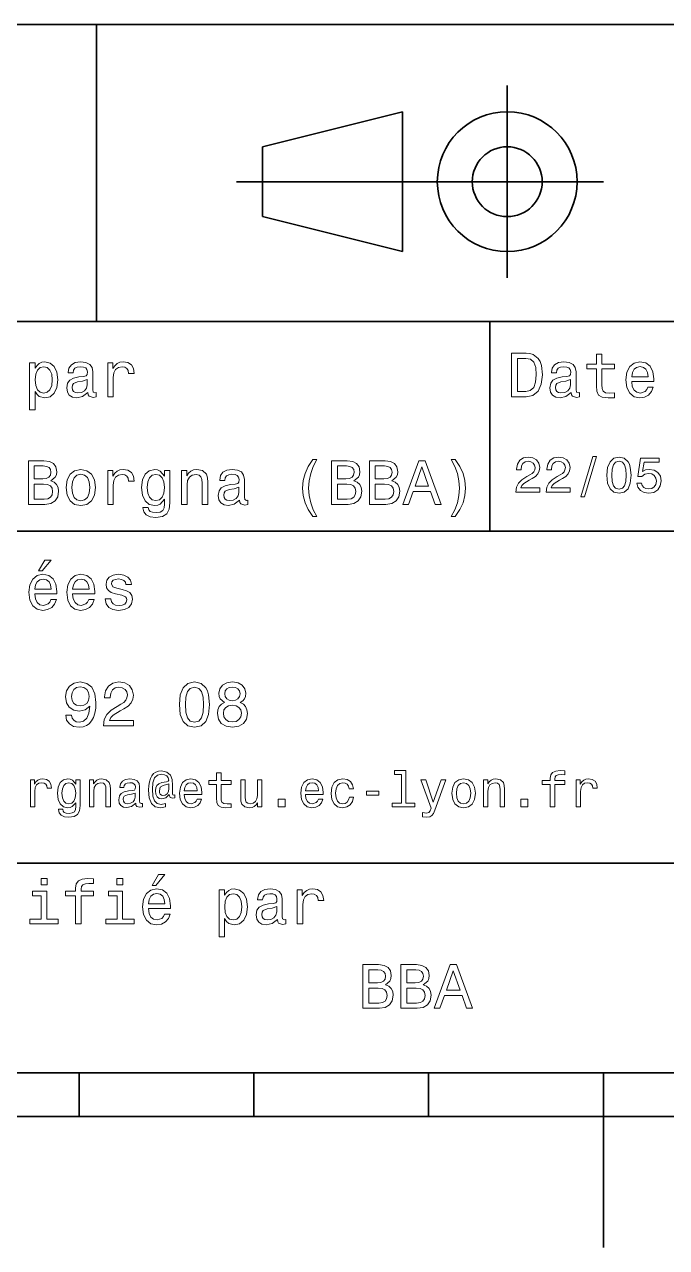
# Model space of a CAD drawing. Extents: x 0 to 297, y 0 to 210.
# Drawn here: x 115.4 to 152.1, y 0 to 70 of the extents above; entities that cross this region are included whole.
import ezdxf

# ---------------------------------------------------------------- set-up
doc = ezdxf.new("R2010")
doc.units = 0

msp = doc.modelspace()

# ---------------------------------------------------------------- linework, layer by layer
at = {"color": 7, "lineweight": 35}
for p, q in [((97, 70), (287, 70)), ((127.5, 61), (148.5, 61)), ((97, 53), (162, 53)), ((97, 41), (162, 41)), ((97, 22), (162, 22)), ((10, 10), (287, 10)), ((97, 10), (287, 10)), ((98.5, 7.5), (198.5, 7.5))]:
    msp.add_line(p, q, dxfattribs=at)
at = {"color": 7, "lineweight": 35, "ltscale": 0.425}
msp.add_line((119.5, 53), (119.5, 70), dxfattribs=at)
at = {"color": 7, "lineweight": 35, "ltscale": 0.275}
msp.add_line((143, 55.5), (143, 66.5), dxfattribs=at)
at = {"color": 7, "lineweight": 35, "ltscale": 0.206155}
for p, q in [((129, 63), (137, 65)), ((137, 57), (129, 59))]:
    msp.add_line(p, q, dxfattribs=at)
at = {"color": 7, "lineweight": 35, "ltscale": 0.2}
msp.add_line((137, 65), (137, 57), dxfattribs=at)
at = {"color": 7, "lineweight": 35, "ltscale": 0.1}
msp.add_line((129, 59), (129, 63), dxfattribs=at)
at = {"color": 7, "lineweight": 35, "ltscale": 0.3}
msp.add_line((142, 41), (142, 53), dxfattribs=at)
at = {"color": 7, "lineweight": 35, "ltscale": 0.0625}
for p, q in [((118.5, 10), (118.5, 7.5)), ((128.5, 10), (128.5, 7.5)), ((138.5, 10), (138.5, 7.5))]:
    msp.add_line(p, q, dxfattribs=at)
at = {"color": 7, "lineweight": 35, "ltscale": 0.25}
msp.add_line((148.5, 10), (148.5, 0), dxfattribs=at)
at = {"color": 7, "lineweight": 13}
for points in [[(144.080688, 51.190563), (143.248566, 51.190563), (143.248566, 48.690563), (144.080688, 48.690563), (144.473343, 48.769814), (144.765137, 49.011169), (144.945251, 49.40382), (145.010086, 49.940563), (144.952454, 50.488113), (144.880402, 50.70425), (144.779541, 50.877163), (144.487747, 51.111313), (144.296829, 51.168949)], [(148.100861, 50.289986), (148.100861, 49.320965), (148.122482, 49.007565), (148.223343, 48.791428), (148.425079, 48.665348), (148.767288, 48.62212), (149.141937, 48.640129), (149.141937, 48.913906), (148.868149, 48.892292), (148.619598, 48.921112), (148.486313, 49.011169), (148.42868, 49.162464), (148.417862, 49.375), (148.417862, 50.289986), (149.141937, 50.289986), (149.141937, 50.560158), (148.417862, 50.560158), (148.417862, 51.125721), (148.100861, 51.125721), (148.100861, 50.560158), (147.553314, 50.560158), (147.553314, 50.289986)], [(115.986313, 50.326012), (115.986313, 50.625), (115.669312, 50.625), (115.669312, 47.941284), (115.986313, 47.941284), (115.986313, 48.98595), (116.097984, 48.816643), (116.22406, 48.704971), (116.541069, 48.62212), (116.843658, 48.690563), (117.081413, 48.895893), (117.236313, 49.2201), (117.293945, 49.659584), (117.236313, 50.095463), (117.081413, 50.41967), (116.843658, 50.621399), (116.541069, 50.693443), (116.368156, 50.671829), (116.220459, 50.603386), (116.094383, 50.488113)], [(116.48703, 48.9067), (116.274498, 48.953533), (116.119598, 49.097622), (116.022339, 49.331772), (115.989914, 49.659584), (116.022339, 49.983791), (116.119598, 50.217941), (116.274498, 50.358429), (116.48703, 50.408863), (116.681557, 50.358429), (116.836456, 50.21434), (116.933716, 49.98019), (116.969742, 49.659584), (116.933716, 49.335377), (116.836456, 49.097622), (116.681557, 48.953533)], [(119.005043, 48.942726), (119.005043, 48.931919), (119.023056, 48.809441), (119.077087, 48.722984), (119.304031, 48.654541), (119.480545, 48.683357), (119.480545, 48.928314), (119.4049, 48.917507), (119.304031, 48.96434), (119.286026, 49.108429), (119.286026, 50.109871), (119.242798, 50.365635), (119.116714, 50.54575), (118.896973, 50.65382), (118.587173, 50.693443), (118.284584, 50.650219), (118.061241, 50.52774), (117.920746, 50.336815), (117.873917, 50.084656), (117.873917, 50.063042), (118.158501, 50.063042), (118.183716, 50.21434), (118.26297, 50.322407), (118.392654, 50.387249), (118.57637, 50.412464), (118.752884, 50.394455), (118.878967, 50.34042), (118.954613, 50.246758), (118.979828, 50.117077), (118.965416, 49.965778), (118.907784, 49.890129), (118.763687, 49.854107), (118.493515, 49.825291), (118.183716, 49.760448), (117.963974, 49.645176), (117.834297, 49.465057), (117.79467, 49.19849), (117.830688, 48.960735), (117.942368, 48.784222), (118.122482, 48.67255), (118.37104, 48.632927), (118.706055, 48.708576)], [(120.143372, 48.690563), (120.460373, 48.690563), (120.460373, 49.796471), (120.492798, 50.063042), (120.590057, 50.253963), (120.748558, 50.369236), (120.961098, 50.408863), (121.119598, 50.383648), (121.238472, 50.3116), (121.310516, 50.189121), (121.335739, 50.023415), (121.656342, 50.023415), (121.613113, 50.315205), (121.49424, 50.524136), (121.296112, 50.650219), (121.02594, 50.693443), (120.842224, 50.664627), (120.683716, 50.592579), (120.543228, 50.4701), (120.431557, 50.304398), (120.431557, 50.625), (120.143372, 50.625)], [(144.055481, 50.891571), (144.329254, 50.837536), (144.516571, 50.671829), (144.628235, 50.376442), (144.664261, 49.940563), (144.624634, 49.519093), (144.51297, 49.223705), (144.322052, 49.047192), (144.055481, 48.989555), (143.583572, 48.989555), (143.583572, 50.891571)], [(146.656342, 48.942726), (146.656342, 48.931919), (146.674347, 48.809441), (146.728394, 48.722984), (146.955338, 48.654541), (147.131851, 48.683357), (147.131851, 48.928314), (147.056198, 48.917507), (146.955338, 48.96434), (146.937317, 49.108429), (146.937317, 50.109871), (146.894089, 50.365635), (146.768005, 50.54575), (146.548264, 50.65382), (146.23848, 50.693443), (145.935883, 50.650219), (145.71254, 50.52774), (145.572052, 50.336815), (145.525223, 50.084656), (145.525223, 50.063042), (145.809799, 50.063042), (145.835022, 50.21434), (145.914261, 50.322407), (146.043945, 50.387249), (146.227661, 50.412464), (146.404175, 50.394455), (146.530258, 50.34042), (146.605911, 50.246758), (146.631119, 50.117077), (146.616714, 49.965778), (146.559082, 49.890129), (146.414978, 49.854107), (146.144806, 49.825291), (145.835022, 49.760448), (145.61528, 49.645176), (145.485596, 49.465057), (145.445969, 49.19849), (145.481995, 48.960735), (145.593658, 48.784222), (145.773773, 48.67255), (146.022339, 48.632927), (146.357346, 48.708576)], [(150.121765, 49.565922), (151.389771, 49.565922), (151.393372, 49.713619), (151.335739, 50.127884), (151.177231, 50.437683), (150.925079, 50.625), (150.590057, 50.693443), (150.262253, 50.621399), (150.010086, 50.41967), (149.847977, 50.091862), (149.790344, 49.659584), (149.844376, 49.216499), (150.006485, 48.892292), (150.255051, 48.690563), (150.579254, 48.62212), (150.860229, 48.668949), (151.090775, 48.791428), (151.260086, 48.98595), (151.357346, 49.245319), (151.043945, 49.245319), (150.979111, 49.101227), (150.885452, 48.993156), (150.618881, 48.9067), (150.413544, 48.946327), (150.258652, 49.072407), (150.157776, 49.27774), (150.121765, 49.555115)], [(150.121765, 49.832493), (150.161377, 50.081055), (150.258652, 50.264771), (150.406342, 50.376442), (150.600861, 50.416069), (150.791794, 50.376442), (150.939484, 50.264771), (151.029541, 50.081055), (151.061966, 49.832493)], [(118.969025, 49.367798), (118.925797, 49.180477), (118.810516, 49.036385), (118.637611, 48.942726), (118.425072, 48.910305), (118.288185, 48.928314), (118.190926, 48.98595), (118.129684, 49.086815), (118.111671, 49.227306), (118.126083, 49.353386), (118.183716, 49.443443), (118.414268, 49.544312), (118.706055, 49.587536), (118.969025, 49.673992)], [(146.620316, 49.367798), (146.577087, 49.180477), (146.461823, 49.036385), (146.28891, 48.942726), (146.07637, 48.910305), (145.939484, 48.928314), (145.842224, 48.98595), (145.780975, 49.086815), (145.76297, 49.227306), (145.777374, 49.353386), (145.835022, 49.443443), (146.065567, 49.544312), (146.357346, 49.587536), (146.620316, 49.673992)], [(116.883286, 43.881844), (117.135445, 44.090778), (117.200287, 44.231266), (117.221901, 44.404179), (117.175072, 44.674351), (117.034584, 44.868874), (116.807632, 44.987751), (116.490631, 45.030979), (115.600861, 45.030979), (115.600861, 42.530979), (116.541069, 42.530979), (116.876083, 42.581413), (117.124641, 42.729107), (117.279541, 42.963257), (117.333572, 43.280258), (117.301155, 43.492794), (117.214699, 43.669308), (117.074203, 43.798992)], [(131.876083, 41.835735), (132.103027, 41.835735), (131.897705, 42.217579), (131.753601, 42.617435), (131.663544, 43.038906), (131.634735, 43.463978), (131.663544, 43.88905), (131.753601, 44.306915), (131.897705, 44.710373), (132.103027, 45.092216), (131.876083, 45.092216), (131.613113, 44.695965), (131.429398, 44.303314), (131.321335, 43.892651), (131.28891, 43.463978), (131.321335, 43.0317), (131.429398, 42.624638), (131.613113, 42.231987)], [(134.231995, 43.881844), (134.484161, 44.090778), (134.548996, 44.231266), (134.570618, 44.404179), (134.523773, 44.674351), (134.383286, 44.868874), (134.156342, 44.987751), (133.83934, 45.030979), (132.94957, 45.030979), (132.94957, 42.530979), (133.889771, 42.530979), (134.224792, 42.581413), (134.473343, 42.729107), (134.62825, 42.963257), (134.682281, 43.280258), (134.649857, 43.492794), (134.5634, 43.669308), (134.422913, 43.798992)], [(136.400574, 43.881844), (136.65274, 44.090778), (136.71759, 44.231266), (136.739197, 44.404179), (136.692368, 44.674351), (136.55188, 44.868874), (136.324936, 44.987751), (136.007935, 45.030979), (135.118164, 45.030979), (135.118164, 42.530979), (136.058365, 42.530979), (136.393372, 42.581413), (136.641937, 42.729107), (136.796829, 42.963257), (136.850861, 43.280258), (136.818451, 43.492794), (136.731995, 43.669308), (136.591507, 43.798992)], [(137.023773, 42.530979), (137.355194, 42.530979), (137.618164, 43.26585), (138.615997, 43.26585), (138.878967, 42.530979), (139.21759, 42.530979), (138.302597, 45.03458), (137.935165, 45.03458)], [(140.028107, 41.835735), (140.28746, 42.231987), (140.471191, 42.624638), (140.579254, 43.0317), (140.61528, 43.463978), (140.579254, 43.892651), (140.471191, 44.303314), (140.28746, 44.695965), (140.028107, 45.092216), (139.801147, 45.092216), (140.002884, 44.710373), (140.146973, 44.306915), (140.233429, 43.88905), (140.265854, 43.463978), (140.233429, 43.038906), (140.146973, 42.617435), (139.999283, 42.217579), (139.801147, 41.835735)], [(143.489914, 43.224785), (144.864563, 43.224785), (144.864563, 43.472622), (143.778107, 43.472622), (143.838623, 43.60807), (143.942368, 43.720463), (144.262253, 43.925072), (144.432281, 44.011528), (144.622482, 44.135448), (144.757935, 44.279541), (144.835739, 44.44957), (144.864563, 44.642651), (144.815567, 44.884727), (144.680115, 45.074928), (144.472626, 45.195965), (144.20462, 45.239193), (143.927963, 45.190201), (143.71759, 45.054756), (143.582138, 44.838619), (143.536026, 44.553314), (143.536026, 44.51297), (143.798279, 44.51297), (143.798279, 44.536022), (143.824219, 44.731991), (143.902023, 44.876083), (144.02594, 44.9683), (144.190201, 45), (144.357361, 44.971184), (144.481277, 44.899136), (144.561966, 44.786743), (144.59079, 44.645535), (144.570602, 44.51297), (144.515854, 44.400578), (144.42363, 44.302593), (144.296829, 44.216141), (144.126801, 44.12392), (143.844391, 43.945248), (143.645538, 43.755043), (143.52739, 43.524498), (143.489914, 43.233429)], [(145.224792, 43.224785), (146.599426, 43.224785), (146.599426, 43.472622), (145.51297, 43.472622), (145.573486, 43.60807), (145.677231, 43.720463), (145.997116, 43.925072), (146.167145, 44.011528), (146.357361, 44.135448), (146.492798, 44.279541), (146.570602, 44.44957), (146.599426, 44.642651), (146.55043, 44.884727), (146.414993, 45.074928), (146.207504, 45.195965), (145.939484, 45.239193), (145.662827, 45.190201), (145.452454, 45.054756), (145.317001, 44.838619), (145.270905, 44.553314), (145.270905, 44.51297), (145.533142, 44.51297), (145.533142, 44.536022), (145.559082, 44.731991), (145.636887, 44.876083), (145.760818, 44.9683), (145.925079, 45), (146.092224, 44.971184), (146.216141, 44.899136), (146.296829, 44.786743), (146.325653, 44.645535), (146.305481, 44.51297), (146.250732, 44.400578), (146.158508, 44.302593), (146.031708, 44.216141), (145.861679, 44.12392), (145.579254, 43.945248), (145.380402, 43.755043), (145.262253, 43.524498), (145.224792, 43.233429)], [(147.213257, 42.956772), (147.412109, 42.956772), (148.109512, 45.279541), (147.907791, 45.279541)], [(148.703171, 44.201729), (148.746399, 43.749279), (148.881851, 43.426514), (149.097992, 43.230549), (149.397705, 43.167149), (149.694534, 43.230549), (149.910675, 43.426514), (150.043228, 43.749279), (150.08934, 44.201729), (150.043228, 44.651299), (149.98848, 44.829971), (149.910675, 44.976948), (149.694534, 45.172913), (149.397705, 45.239193), (149.097992, 45.172913), (148.881851, 44.974064), (148.746399, 44.651299)], [(148.979828, 44.201729), (149.002884, 44.550434), (149.074936, 44.801155), (149.20462, 44.948128), (149.397705, 45), (149.587906, 44.948128), (149.71759, 44.801155), (149.789627, 44.550434), (149.812683, 44.201729), (149.789627, 43.850143), (149.71759, 43.599426), (149.587906, 43.45245), (149.397705, 43.403458), (149.20462, 43.45245), (149.074936, 43.599426), (149.002884, 43.850143)], [(150.417877, 43.746399), (150.481277, 43.510086), (150.622482, 43.325649), (150.829971, 43.210377), (151.095108, 43.167149), (151.386169, 43.219021), (151.613831, 43.360233), (151.757935, 43.585014), (151.812683, 43.873199), (151.763687, 44.141212), (151.625366, 44.351585), (151.409225, 44.487034), (151.129684, 44.536022), (150.913544, 44.501442), (150.746399, 44.406342), (150.827087, 44.945248), (151.703171, 44.945248), (151.703171, 45.181557), (150.634003, 45.181557), (150.47551, 44.12104), (150.706055, 44.12104), (150.873199, 44.256485), (151.086456, 44.305477), (151.270905, 44.273777), (151.412109, 44.181557), (151.50145, 44.040348), (151.533142, 43.858791), (151.50145, 43.677235), (151.409225, 43.536022), (151.268021, 43.446686), (151.086456, 43.414986), (150.933716, 43.435158), (150.815567, 43.501442), (150.729111, 43.605186), (150.685883, 43.746399)], [(116.422188, 43.993515), (115.932281, 43.993515), (115.932281, 44.731987), (116.451012, 44.731987), (116.645531, 44.710373), (116.782425, 44.645531), (116.865273, 44.533859), (116.894089, 44.368156), (116.861671, 44.20245), (116.775215, 44.087173), (116.627518, 44.015129)], [(117.762253, 43.496399), (117.819885, 43.056915), (117.985596, 42.732708), (118.248558, 42.530979), (118.601585, 42.462536), (118.951012, 42.530979), (119.213974, 42.729107), (119.379684, 43.053314), (119.440926, 43.496399), (119.379684, 43.935879), (119.213974, 44.263687), (118.951012, 44.461815), (118.601585, 44.533859), (118.248558, 44.461815), (117.985596, 44.260086), (117.819885, 43.935879)], [(118.086456, 43.5), (118.118881, 43.824207), (118.219742, 44.058357), (118.381844, 44.20245), (118.601585, 44.25288), (118.817726, 44.20245), (118.979828, 44.061958), (119.080688, 43.824207), (119.116714, 43.5), (119.080688, 43.172188), (118.979828, 42.934437), (118.817726, 42.790344), (118.601585, 42.743515), (118.381844, 42.790344), (118.219742, 42.934437), (118.118881, 43.172188)], [(120.143372, 42.530979), (120.460373, 42.530979), (120.460373, 43.636887), (120.492798, 43.903458), (120.590057, 44.094379), (120.748558, 44.209652), (120.961098, 44.249279), (121.119598, 44.224064), (121.238472, 44.152016), (121.310516, 44.029537), (121.335739, 43.863831), (121.656342, 43.863831), (121.613113, 44.155621), (121.49424, 44.364552), (121.296112, 44.490635), (121.02594, 44.533859), (120.842224, 44.505043), (120.683716, 44.432995), (120.543228, 44.310516), (120.431557, 44.144814), (120.431557, 44.465416), (120.143372, 44.465416)], [(123.698853, 42.617435), (123.698853, 44.465416), (123.396255, 44.465416), (123.396255, 44.152016), (123.147697, 44.4366), (122.996399, 44.508644), (122.827087, 44.533859), (122.520897, 44.461815), (122.283142, 44.260086), (122.128242, 43.935879), (122.074211, 43.5), (122.128242, 43.060516), (122.283142, 42.736309), (122.520897, 42.530979), (122.827087, 42.462536), (123, 42.487751), (123.144096, 42.552593), (123.396255, 42.826366), (123.396255, 42.552593), (123.367439, 42.336456), (123.288185, 42.181557), (123.136887, 42.091499), (122.909943, 42.059078), (122.711823, 42.080692), (122.571327, 42.134727), (122.48848, 42.228386), (122.463257, 42.354465), (122.157059, 42.354465), (122.157059, 42.340057), (122.203896, 42.109509), (122.347984, 41.9366), (122.578537, 41.824928), (122.891937, 41.785301), (123.266571, 41.839336), (123.515137, 41.990635), (123.655624, 42.253601)], [(122.402023, 43.5), (122.434441, 43.820606), (122.5317, 44.058357), (122.682999, 44.198845), (122.884727, 44.249279), (123.097267, 44.198845), (123.255768, 44.058357), (123.353027, 43.820606), (123.389053, 43.5), (123.353027, 43.172188), (123.255768, 42.938038), (123.097267, 42.793949), (122.884727, 42.747116), (122.682999, 42.793949), (122.5317, 42.938038), (122.434441, 43.175793)], [(124.361679, 42.530979), (124.67868, 42.530979), (124.67868, 43.647694), (124.711098, 43.903458), (124.815567, 44.090778), (124.977669, 44.206051), (125.19381, 44.249279), (125.366714, 44.213257), (125.474785, 44.115993), (125.528824, 43.953888), (125.546829, 43.737751), (125.546829, 42.530979), (125.863838, 42.530979), (125.863838, 43.802593), (125.849426, 44.058357), (125.784584, 44.270893), (125.572052, 44.465416), (125.240639, 44.533859), (125.056915, 44.508644), (124.902023, 44.440201), (124.768738, 44.324928), (124.664268, 44.170029), (124.664268, 44.465416), (124.361679, 44.465416)], [(127.679398, 42.783142), (127.679398, 42.772335), (127.697411, 42.649857), (127.75145, 42.5634), (127.978394, 42.494957), (128.154907, 42.523773), (128.154907, 42.76873), (128.079254, 42.757923), (127.978394, 42.804756), (127.960381, 42.948845), (127.960381, 43.950287), (127.917152, 44.206051), (127.791069, 44.386166), (127.571327, 44.494236), (127.261536, 44.533859), (126.958939, 44.490635), (126.735596, 44.368156), (126.595108, 44.177231), (126.548279, 43.925072), (126.548279, 43.903458), (126.832855, 43.903458), (126.85807, 44.054756), (126.937325, 44.162823), (127.067009, 44.227665), (127.250725, 44.25288), (127.427238, 44.234871), (127.553314, 44.180836), (127.628967, 44.087173), (127.654182, 43.957493), (127.639771, 43.806194), (127.582138, 43.730545), (127.438042, 43.694523), (127.16787, 43.665707), (126.85807, 43.600864), (126.638336, 43.485592), (126.508652, 43.305473), (126.469025, 43.038906), (126.505051, 42.801151), (126.616714, 42.624638), (126.796829, 42.512966), (127.045395, 42.473343), (127.380409, 42.548992)], [(133.770905, 43.993515), (133.280975, 43.993515), (133.280975, 44.731987), (133.799713, 44.731987), (133.994232, 44.710373), (134.131134, 44.645531), (134.213989, 44.533859), (134.242798, 44.368156), (134.210388, 44.20245), (134.123932, 44.087173), (133.976227, 44.015129)], [(135.939484, 43.993515), (135.44957, 43.993515), (135.44957, 44.731987), (135.968307, 44.731987), (136.162827, 44.710373), (136.299713, 44.645531), (136.382568, 44.533859), (136.411377, 44.368156), (136.378967, 44.20245), (136.292511, 44.087173), (136.144821, 44.015129)], [(137.733429, 43.572044), (138.118881, 44.674351), (138.504333, 43.572044)], [(116.501442, 42.829971), (115.932281, 42.829971), (115.932281, 43.690922), (116.469025, 43.690922), (116.695969, 43.665707), (116.85807, 43.590057), (116.95533, 43.460373), (116.987755, 43.273052), (116.95533, 43.074928), (116.865273, 42.938038), (116.713974, 42.855186)], [(127.643372, 43.208214), (127.600143, 43.020893), (127.484879, 42.876801), (127.311966, 42.783142), (127.099426, 42.750721), (126.96254, 42.76873), (126.86528, 42.826366), (126.804039, 42.927231), (126.786026, 43.067722), (126.800438, 43.193802), (126.85807, 43.283859), (127.088623, 43.384727), (127.380409, 43.427952), (127.643372, 43.514408)], [(133.850143, 42.829971), (133.280975, 42.829971), (133.280975, 43.690922), (133.817719, 43.690922), (134.044678, 43.665707), (134.206772, 43.590057), (134.304047, 43.460373), (134.336456, 43.273052), (134.304047, 43.074928), (134.213989, 42.938038), (134.062683, 42.855186)], [(136.018738, 42.829971), (135.44957, 42.829971), (135.44957, 43.690922), (135.986313, 43.690922), (136.213257, 43.665707), (136.375366, 43.590057), (136.472626, 43.460373), (136.505051, 43.273052), (136.472626, 43.074928), (136.382568, 42.938038), (136.231262, 42.855186)], [(116.184441, 38.728386), (116.396973, 38.728386), (116.897697, 39.340778), (116.54467, 39.340778)], [(115.964699, 37.406338), (117.232712, 37.406338), (117.236313, 37.554035), (117.178673, 37.9683), (117.020172, 38.278099), (116.768013, 38.465416), (116.432999, 38.533859), (116.105186, 38.461815), (115.853027, 38.260086), (115.690918, 37.932278), (115.633286, 37.5), (115.687317, 37.056915), (115.849426, 36.732708), (116.097984, 36.530979), (116.422188, 36.462536), (116.703171, 36.509365), (116.933716, 36.631844), (117.103027, 36.826366), (117.200287, 37.085735), (116.886887, 37.085735), (116.822044, 36.941643), (116.728386, 36.833572), (116.461815, 36.747116), (116.256485, 36.786743), (116.101585, 36.912823), (116.000717, 37.118156), (115.964699, 37.395531)], [(118.133286, 37.406338), (119.401299, 37.406338), (119.4049, 37.554035), (119.34726, 37.9683), (119.188766, 38.278099), (118.9366, 38.465416), (118.601585, 38.533859), (118.273773, 38.461815), (118.021614, 38.260086), (117.859512, 37.932278), (117.801872, 37.5), (117.855911, 37.056915), (118.018013, 36.732708), (118.266571, 36.530979), (118.590775, 36.462536), (118.871758, 36.509365), (119.10231, 36.631844), (119.271614, 36.826366), (119.368881, 37.085735), (119.055481, 37.085735), (118.990631, 36.941643), (118.896973, 36.833572), (118.630402, 36.747116), (118.425072, 36.786743), (118.270172, 36.912823), (118.169312, 37.118156), (118.133286, 37.395531)], [(120.971901, 37.658501), (120.66571, 37.730545), (120.438766, 37.8134), (120.363113, 37.982708), (120.384727, 38.101585), (120.460373, 38.188038), (120.582855, 38.242073), (120.759369, 38.263687), (120.92868, 38.242073), (121.061966, 38.177231), (121.148415, 38.079971), (121.184441, 37.950287), (121.49424, 37.950287), (121.49424, 37.957493), (121.440201, 38.191643), (121.292511, 38.375359), (121.061966, 38.490635), (120.759369, 38.533859), (120.453171, 38.490635), (120.229828, 38.371758), (120.08934, 38.195244), (120.046112, 37.971901), (120.078529, 37.755764), (120.179398, 37.604465), (120.3451, 37.496399), (120.586456, 37.42075), (120.939484, 37.334293), (121.155624, 37.244236), (121.213257, 37.172188), (121.234871, 37.064121), (121.202454, 36.930836), (121.115997, 36.829971), (120.97551, 36.765129), (120.788185, 36.743515), (120.590057, 36.765129), (120.445969, 36.840778), (120.348709, 36.963257), (120.309082, 37.132565), (120.002884, 37.132565), (120.053314, 36.844379), (120.201012, 36.635445), (120.435158, 36.509365), (120.759369, 36.462536), (121.097984, 36.509365), (121.346542, 36.635445), (121.497841, 36.837173), (121.551872, 37.100143), (121.512253, 37.327087), (121.400574, 37.481987), (121.216858, 37.582851)], [(115.964699, 37.672909), (116.004318, 37.921471), (116.101585, 38.105186), (116.249283, 38.216858), (116.443802, 38.256485), (116.634727, 38.216858), (116.782425, 38.105186), (116.872482, 37.921471), (116.9049, 37.672909)], [(118.133286, 37.672909), (118.172913, 37.921471), (118.270172, 38.105186), (118.41787, 38.216858), (118.612396, 38.256485), (118.803314, 38.216858), (118.951012, 38.105186), (119.041069, 37.921471), (119.073486, 37.672909)], [(117.73703, 30.46974), (117.791069, 30.185158), (117.945969, 29.965418), (118.190926, 29.828529), (118.515129, 29.778097), (118.727669, 29.803314), (118.918587, 29.868155), (119.080688, 29.979826), (119.217583, 30.138329), (119.325653, 30.336454), (119.4049, 30.581411), (119.451729, 30.862391), (119.469742, 31.1866), (119.408501, 31.694523), (119.231987, 32.065559), (118.951012, 32.288902), (118.565567, 32.368156), (118.21254, 32.303314), (117.945969, 32.130402), (117.773056, 31.863832), (117.715424, 31.528818), (117.773056, 31.182997), (117.942368, 30.920029), (118.194527, 30.754322), (118.515129, 30.700287), (118.853745, 30.768732), (119.109512, 30.977665), (119.051872, 30.577808), (118.9366, 30.293226), (118.760086, 30.123919), (118.51873, 30.069883), (118.331413, 30.0951), (118.194527, 30.174351), (118.104469, 30.300432), (118.068443, 30.46974)], [(119.891212, 29.850143), (121.609512, 29.850143), (121.609512, 30.159943), (120.251442, 30.159943), (120.327087, 30.32925), (120.456772, 30.46974), (120.856628, 30.725504), (121.069168, 30.833572), (121.306915, 30.988472), (121.476227, 31.168587), (121.573486, 31.381123), (121.609512, 31.622478), (121.548271, 31.925072), (121.378967, 32.162823), (121.119598, 32.314121), (120.784584, 32.368156), (120.438766, 32.306915), (120.175797, 32.137608), (120.006485, 31.867435), (119.948853, 31.510807), (119.948853, 31.460375), (120.276657, 31.460375), (120.276657, 31.489193), (120.309082, 31.73415), (120.406342, 31.914265), (120.561241, 32.029537), (120.766571, 32.069164), (120.97551, 32.033142), (121.130402, 31.943083), (121.23127, 31.802593), (121.267288, 31.62608), (121.242081, 31.460375), (121.17363, 31.319883), (121.058357, 31.197405), (120.899857, 31.089336), (120.687317, 30.974062), (120.334297, 30.750719), (120.085739, 30.512968), (119.938042, 30.224783), (119.891212, 29.86095)], [(124.239197, 31.071325), (124.293228, 30.505762), (124.46254, 30.102304), (124.732712, 29.857347), (125.107353, 29.778097), (125.478394, 29.857347), (125.748566, 30.102304), (125.914268, 30.505762), (125.971909, 31.071325), (125.914268, 31.633286), (125.845825, 31.856628), (125.748566, 32.040344), (125.478394, 32.285301), (125.107353, 32.368156), (124.732712, 32.285301), (124.46254, 32.036743), (124.293228, 31.633286)], [(126.829254, 31.197405), (126.645538, 31.09654), (126.519455, 30.956051), (126.440208, 30.779539), (126.414993, 30.567001), (126.472626, 30.246397), (126.638336, 29.997837), (126.908508, 29.839336), (127.27594, 29.778097), (127.639771, 29.839336), (127.909943, 29.997837), (128.075653, 30.246397), (128.136887, 30.567001), (128.108078, 30.779539), (128.032425, 30.956051), (127.90274, 31.09654), (127.722626, 31.197405), (127.866714, 31.283861), (127.967583, 31.402737), (128.028824, 31.546829), (128.05043, 31.723343), (127.992798, 31.979107), (127.841507, 32.184437), (127.596542, 32.317722), (127.27594, 32.368156), (126.951736, 32.317722), (126.706772, 32.184437), (126.55188, 31.979107), (126.497841, 31.723343), (126.515854, 31.546829), (126.577095, 31.402737)], [(118.064842, 31.532419), (118.100868, 31.755764), (118.201729, 31.932276), (118.360229, 32.043949), (118.565567, 32.083572), (118.778099, 32.043949), (118.940201, 31.932276), (119.041069, 31.759365), (119.080688, 31.536022), (119.041069, 31.309076), (118.940201, 31.139769), (118.774498, 31.035301), (118.554756, 30.999279), (118.356628, 31.035301), (118.201729, 31.139769), (118.100868, 31.305475)], [(124.585022, 31.071325), (124.613838, 31.507204), (124.703896, 31.820604), (124.865997, 32.004322), (125.107353, 32.069164), (125.345108, 32.004322), (125.50721, 31.820604), (125.597267, 31.507204), (125.626083, 31.071325), (125.597267, 30.631844), (125.50721, 30.318443), (125.345108, 30.134726), (125.107353, 30.073486), (124.865997, 30.134726), (124.703896, 30.318443), (124.613838, 30.631844)], [(126.840057, 31.694523), (126.868881, 31.853025), (126.955338, 31.975504), (127.092224, 32.051151), (127.27594, 32.079971), (127.456055, 32.051151), (127.592941, 31.975504), (127.679398, 31.853025), (127.711823, 31.694523), (127.679398, 31.532419), (127.592941, 31.40634), (127.456055, 31.323486), (127.27594, 31.298271), (127.092224, 31.327089), (126.955338, 31.40634), (126.868881, 31.532419)], [(126.760811, 30.574207), (126.793228, 30.765129), (126.897697, 30.909222), (127.059799, 31.002882), (127.27594, 31.035301), (127.48848, 31.002882), (127.650581, 30.909222), (127.755051, 30.765129), (127.791069, 30.574207), (127.755051, 30.368876), (127.650581, 30.213976), (127.48848, 30.113111), (127.27594, 30.08069), (127.059799, 30.113111), (126.897697, 30.213976), (126.793228, 30.368876)], [(115.714691, 25.224785), (115.9683, 25.224785), (115.9683, 26.10951), (115.994232, 26.322767), (116.072044, 26.475506), (116.198845, 26.567724), (116.368874, 26.599424), (116.495674, 26.579252), (116.590775, 26.521614), (116.648415, 26.423632), (116.668587, 26.291067), (116.925072, 26.291067), (116.890488, 26.524496), (116.795387, 26.691643), (116.636887, 26.792507), (116.420746, 26.827091), (116.273773, 26.804035), (116.146973, 26.746399), (116.034576, 26.648417), (115.945244, 26.515852), (115.945244, 26.772335), (115.714691, 26.772335)], [(118.559074, 25.293949), (118.559074, 26.772335), (118.317001, 26.772335), (118.317001, 26.521614), (118.118156, 26.749281), (117.997116, 26.806917), (117.861671, 26.827091), (117.616714, 26.769453), (117.426514, 26.60807), (117.302597, 26.348703), (117.259369, 26), (117.302597, 25.648417), (117.426514, 25.38905), (117.616714, 25.224785), (117.861671, 25.170031), (118, 25.190203), (118.115273, 25.242075), (118.317001, 25.461096), (118.317001, 25.242075), (118.293945, 25.069166), (118.230545, 24.945246), (118.109512, 24.873199), (117.927948, 24.847263), (117.769455, 24.864553), (117.657059, 24.907782), (117.590775, 24.98271), (117.570602, 25.083574), (117.325645, 25.083574), (117.325645, 25.072046), (117.363113, 24.887609), (117.478386, 24.749281), (117.662827, 24.659943), (117.913544, 24.628242), (118.213257, 24.671471), (118.412102, 24.792509), (118.52449, 25.002882)], [(119.08934, 25.224785), (119.342941, 25.224785), (119.342941, 26.118156), (119.368874, 26.322767), (119.452454, 26.472624), (119.58213, 26.564842), (119.755043, 26.599424), (119.893372, 26.570606), (119.979828, 26.492796), (120.023056, 26.363113), (120.03746, 26.190203), (120.03746, 25.224785), (120.291061, 25.224785), (120.291061, 26.242077), (120.279541, 26.446688), (120.227661, 26.616716), (120.057632, 26.772335), (119.792511, 26.827091), (119.645531, 26.806917), (119.521614, 26.752163), (119.414986, 26.659943), (119.331413, 26.536024), (119.331413, 26.772335), (119.08934, 26.772335)], [(121.743515, 25.426514), (121.743515, 25.417868), (121.757927, 25.319885), (121.801155, 25.250721), (121.982712, 25.195967), (122.123917, 25.219021), (122.123917, 25.414986), (122.0634, 25.406342), (121.982712, 25.443806), (121.9683, 25.559078), (121.9683, 26.360231), (121.933716, 26.564842), (121.832855, 26.708935), (121.657059, 26.795389), (121.409225, 26.827091), (121.167145, 26.792507), (120.988472, 26.694525), (120.876083, 26.541788), (120.838615, 26.340059), (120.838615, 26.322767), (121.066284, 26.322767), (121.086456, 26.443806), (121.149857, 26.53026), (121.253601, 26.582134), (121.400574, 26.602306), (121.541786, 26.587896), (121.642654, 26.54467), (121.703171, 26.469742), (121.723343, 26.365995), (121.711815, 26.244957), (121.66571, 26.184439), (121.55043, 26.155621), (121.33429, 26.132566), (121.086456, 26.080692), (120.91066, 25.988474), (120.806915, 25.844381), (120.775215, 25.631124), (120.804031, 25.440924), (120.893372, 25.299713), (121.03746, 25.210375), (121.236313, 25.178675), (121.504318, 25.239195)], [(123.97406, 25.734871), (123.97406, 25.902018), (123.927956, 25.893373), (123.873199, 25.913546), (123.855911, 25.974064), (123.855911, 26.446688), (123.832855, 26.780981), (123.740631, 27.02882), (123.524498, 27.213257), (123.221901, 27.279539), (123.046112, 27.262249), (122.896255, 27.210375), (122.766571, 27.12392), (122.662827, 27.002882), (122.58213, 26.850145), (122.524498, 26.662825), (122.489914, 26.438042), (122.478386, 26.184439), (122.51873, 25.737753), (122.648415, 25.42075), (122.864555, 25.230549), (123.172913, 25.170031), (123.45533, 25.216139), (123.45533, 25.406342), (123.207489, 25.360231), (122.9683, 25.409224), (122.809799, 25.567724), (122.723343, 25.835735), (122.697403, 26.224785), (122.726227, 26.605188), (122.824203, 26.876081), (122.982712, 27.040346), (123.213257, 27.095102), (123.389053, 27.063402), (123.51873, 26.988474), (123.599426, 26.876081), (123.628242, 26.746399), (123.596542, 26.682999), (123.510086, 26.654179), (123.227669, 26.610952), (123.072044, 26.547552), (122.959656, 26.449568), (122.893372, 26.314121), (122.873199, 26.135448), (122.899139, 25.942364), (122.971184, 25.798271), (123.08934, 25.708935), (123.244957, 25.680117), (123.472626, 25.740635), (123.66571, 25.930836), (123.66571, 25.913546), (123.711815, 25.760807), (123.870316, 25.714699)], [(124.515854, 25.925074), (125.530258, 25.925074), (125.533142, 26.043228), (125.48703, 26.374641), (125.360229, 26.622478), (125.158501, 26.772335), (124.890488, 26.827091), (124.628242, 26.769453), (124.426514, 26.60807), (124.296829, 26.345821), (124.250717, 26), (124.293945, 25.645535), (124.42363, 25.386168), (124.622482, 25.224785), (124.881844, 25.170031), (125.106628, 25.207495), (125.291069, 25.305477), (125.426514, 25.461096), (125.504326, 25.668589), (125.253601, 25.668589), (125.201729, 25.553314), (125.126801, 25.46686), (124.913544, 25.397696), (124.749283, 25.429396), (124.625366, 25.53026), (124.54467, 25.694525), (124.515854, 25.916428)], [(124.515854, 26.138329), (124.547554, 26.337177), (124.625366, 26.48415), (124.743515, 26.573488), (124.899139, 26.605188), (125.051872, 26.573488), (125.170029, 26.48415), (125.242081, 26.337177), (125.268013, 26.138329)], [(126.368881, 26.504324), (126.368881, 25.729107), (126.386169, 25.478388), (126.466858, 25.305477), (126.628242, 25.204613), (126.902023, 25.170031), (127.201729, 25.184439), (127.201729, 25.40346), (126.982712, 25.386168), (126.783859, 25.409224), (126.677231, 25.48127), (126.631126, 25.602306), (126.622482, 25.772335), (126.622482, 26.504324), (127.201729, 26.504324), (127.201729, 26.720463), (126.622482, 26.720463), (126.622482, 27.172913), (126.368881, 27.172913), (126.368881, 26.720463), (125.93084, 26.720463), (125.93084, 26.504324)], [(128.956772, 26.772335), (128.703171, 26.772335), (128.703171, 25.878963), (128.674347, 25.671471), (128.590775, 25.521614), (128.46109, 25.429396), (128.291077, 25.400578), (128.155624, 25.423632), (128.069168, 25.492796), (128.020172, 25.610952), (128.008652, 25.778099), (128.008652, 26.772335), (127.755043, 26.772335), (127.755043, 25.755045), (127.763687, 25.550434), (127.818451, 25.380404), (127.985596, 25.224785), (128.253601, 25.170031), (128.397705, 25.190203), (128.521622, 25.242075), (128.62825, 25.331413), (128.714706, 25.461096), (128.714706, 25.224785), (128.956772, 25.224785)], [(131.455338, 25.925074), (132.469742, 25.925074), (132.472626, 26.043228), (132.426514, 26.374641), (132.299713, 26.622478), (132.097992, 26.772335), (131.829971, 26.827091), (131.567719, 26.769453), (131.365997, 26.60807), (131.236313, 26.345821), (131.190201, 26), (131.233429, 25.645535), (131.363113, 25.386168), (131.561966, 25.224785), (131.821335, 25.170031), (132.046112, 25.207495), (132.23056, 25.305477), (132.365997, 25.461096), (132.443817, 25.668589), (132.193085, 25.668589), (132.141205, 25.553314), (132.066284, 25.46686), (131.853027, 25.397696), (131.688766, 25.429396), (131.56485, 25.53026), (131.484161, 25.694525), (131.455338, 25.916428)], [(131.455338, 26.138329), (131.48703, 26.337177), (131.56485, 26.48415), (131.682999, 26.573488), (131.838623, 26.605188), (131.991364, 26.573488), (132.109512, 26.48415), (132.181564, 26.337177), (132.207489, 26.138329)], [(133.953888, 26.259367), (134.20462, 26.259367), (134.15274, 26.489914), (134.028824, 26.671471), (133.835739, 26.783863), (133.585022, 26.827091), (133.308365, 26.769453), (133.097992, 26.60807), (132.965424, 26.345821), (132.919312, 25.994238), (132.96254, 25.645535), (133.092224, 25.386168), (133.296829, 25.224785), (133.57637, 25.170031), (133.824219, 25.213257), (134.017303, 25.334295), (134.149857, 25.524496), (134.207489, 25.778099), (133.965424, 25.778099), (133.922195, 25.616716), (133.841507, 25.495678), (133.726227, 25.42075), (133.585022, 25.397696), (133.409225, 25.43516), (133.282425, 25.550434), (133.20462, 25.737753), (133.17868, 26.002882), (133.20462, 26.262249), (133.285309, 26.449568), (133.414993, 26.564842), (133.585022, 26.605188), (133.734879, 26.579252), (133.84726, 26.51297), (133.922195, 26.40346)], [(136.942368, 27.080692), (136.942368, 25.438042), (136.420746, 25.438042), (136.420746, 25.224785), (137.714706, 25.224785), (137.714706, 25.438042), (137.195969, 25.438042), (137.195969, 27.293949), (136.544678, 27.293949), (136.544678, 27.080692)], [(139.213257, 26.772335), (138.769455, 25.49856), (138.334305, 26.772335), (138.057648, 26.772335), (138.645538, 25.13833), (138.593658, 24.994238), (138.51297, 24.896255), (138.377533, 24.864553), (138.144104, 24.893373), (138.144104, 24.648417), (138.389053, 24.62536), (138.56485, 24.648417), (138.688766, 24.720463), (138.778107, 24.844381), (138.855911, 25.025938), (139.484161, 26.772335)], [(139.832855, 25.99712), (139.878967, 25.645535), (140.011536, 25.386168), (140.221909, 25.224785), (140.504333, 25.170031), (140.783875, 25.224785), (140.994247, 25.383286), (141.126801, 25.642653), (141.175797, 25.99712), (141.126801, 26.348703), (140.994247, 26.610952), (140.783875, 26.769453), (140.504333, 26.827091), (140.221909, 26.769453), (140.011536, 26.60807), (139.878967, 26.348703)], [(140.092224, 26), (140.118164, 26.259367), (140.198853, 26.446688), (140.328537, 26.56196), (140.504333, 26.602306), (140.677246, 26.56196), (140.806915, 26.449568), (140.887619, 26.259367), (140.916428, 26), (140.887619, 25.737753), (140.806915, 25.547552), (140.677246, 25.432278), (140.504333, 25.394814), (140.328537, 25.432278), (140.198853, 25.547552), (140.118164, 25.737753)], [(141.642654, 25.224785), (141.896255, 25.224785), (141.896255, 26.118156), (141.922195, 26.322767), (142.005768, 26.472624), (142.135452, 26.564842), (142.308365, 26.599424), (142.446686, 26.570606), (142.533142, 26.492796), (142.576385, 26.363113), (142.59079, 26.190203), (142.59079, 25.224785), (142.844391, 25.224785), (142.844391, 26.242077), (142.832855, 26.446688), (142.780991, 26.616716), (142.610962, 26.772335), (142.345825, 26.827091), (142.198853, 26.806917), (142.074936, 26.752163), (141.968307, 26.659943), (141.884735, 26.536024), (141.884735, 26.772335), (141.642654, 26.772335)], [(145.463989, 26.504324), (145.463989, 25.224785), (145.71759, 25.224785), (145.71759, 26.504324), (146.293961, 26.504324), (146.293961, 26.720463), (145.71759, 26.720463), (145.71759, 26.815563), (145.737762, 26.930836), (145.804047, 27.008646), (145.916443, 27.054756), (146.07782, 27.072046), (146.293961, 27.06052), (146.293961, 27.279539), (146.020172, 27.293949), (145.772339, 27.268013), (145.599426, 27.190203), (145.495682, 27.054756), (145.463989, 26.861671), (145.463989, 26.720463), (145, 26.720463), (145, 26.504324)], [(146.942368, 25.224785), (147.195984, 25.224785), (147.195984, 26.10951), (147.221909, 26.322767), (147.299713, 26.475506), (147.426514, 26.567724), (147.596558, 26.599424), (147.723358, 26.579252), (147.818451, 26.521614), (147.876099, 26.423632), (147.896271, 26.291067), (148.15274, 26.291067), (148.118164, 26.524496), (148.023071, 26.691643), (147.864563, 26.792507), (147.648422, 26.827091), (147.50145, 26.804035), (147.374649, 26.746399), (147.262253, 26.648417), (147.172913, 26.515852), (147.172913, 26.772335), (146.942368, 26.772335)], [(117.521614, 26), (117.547546, 26.256485), (117.625359, 26.446688), (117.746399, 26.559078), (117.907776, 26.599424), (118.077805, 26.559078), (118.204605, 26.446688), (118.282417, 26.256485), (118.311234, 26), (118.282417, 25.737753), (118.204605, 25.550434), (118.077805, 25.43516), (117.907776, 25.397696), (117.746399, 25.43516), (117.625359, 25.550434), (117.547546, 25.740635)], [(121.714699, 25.766571), (121.680115, 25.616716), (121.587898, 25.501442), (121.44957, 25.426514), (121.279541, 25.400578), (121.170029, 25.414986), (121.092216, 25.461096), (121.043228, 25.541788), (121.028816, 25.654181), (121.040344, 25.755045), (121.086456, 25.827091), (121.270889, 25.907782), (121.504318, 25.942364), (121.714699, 26.011528)], [(123.639771, 26.279539), (123.610954, 26.100866), (123.53891, 25.974064), (123.429398, 25.896255), (123.299713, 25.873199), (123.210373, 25.887609), (123.146973, 25.939482), (123.106628, 26.025938), (123.0951, 26.146975), (123.144089, 26.345821), (123.311241, 26.449568), (123.639771, 26.53026)], [(134.951019, 25.884727), (135.648422, 25.884727), (135.648422, 26.112392), (134.951019, 26.112392)], [(129.896255, 25.224785), (130.293945, 25.224785), (130.293945, 25.654181), (129.896255, 25.654181)], [(143.775223, 25.224785), (144.172913, 25.224785), (144.172913, 25.654181), (143.775223, 25.654181)], [(116.667145, 21.117435), (116.33213, 21.117435), (116.33213, 20.757204), (116.667145, 20.757204)], [(118.295387, 20.130404), (118.295387, 18.530979), (118.612396, 18.530979), (118.612396, 20.130404), (119.332855, 20.130404), (119.332855, 20.400576), (118.612396, 20.400576), (118.612396, 20.519451), (118.637611, 20.663544), (118.720459, 20.760807), (118.860954, 20.818443), (119.062683, 20.840057), (119.332855, 20.825647), (119.332855, 21.099422), (118.990631, 21.117435), (118.680832, 21.085014), (118.464699, 20.987751), (118.335014, 20.818443), (118.295387, 20.577089), (118.295387, 20.400576), (117.715424, 20.400576), (117.715424, 20.130404)], [(121.004326, 21.117435), (120.669312, 21.117435), (120.669312, 20.757204), (121.004326, 20.757204)], [(122.690201, 20.728386), (122.90274, 20.728386), (123.403458, 21.340778), (123.05043, 21.340778)], [(116.656342, 18.79755), (116.656342, 20.400576), (115.842216, 20.400576), (115.842216, 20.130404), (116.33934, 20.130404), (116.33934, 18.79755), (115.690918, 18.79755), (115.690918, 18.530979), (117.311958, 18.530979), (117.311958, 18.79755)], [(120.993515, 18.79755), (120.993515, 20.400576), (120.179398, 20.400576), (120.179398, 20.130404), (120.676514, 20.130404), (120.676514, 18.79755), (120.028099, 18.79755), (120.028099, 18.530979), (121.649139, 18.530979), (121.649139, 18.79755)], [(122.470459, 19.40634), (123.73848, 19.40634), (123.742081, 19.554033), (123.684441, 19.9683), (123.52594, 20.278097), (123.273773, 20.465418), (122.938766, 20.533861), (122.610954, 20.461815), (122.358795, 20.260086), (122.196686, 19.932276), (122.139053, 19.5), (122.193085, 19.056915), (122.355194, 18.732708), (122.603745, 18.530979), (122.927956, 18.462536), (123.208939, 18.509365), (123.439484, 18.631844), (123.608795, 18.826368), (123.706055, 19.085733), (123.392654, 19.085733), (123.327812, 18.941643), (123.234154, 18.833572), (122.967583, 18.747118), (122.762253, 18.786743), (122.607353, 18.912823), (122.506485, 19.118155), (122.470459, 19.395533)], [(126.829254, 20.166426), (126.829254, 20.465418), (126.512253, 20.465418), (126.512253, 17.7817), (126.829254, 17.7817), (126.829254, 18.826368), (126.940926, 18.657061), (127.067009, 18.545389), (127.38401, 18.462536), (127.6866, 18.530979), (127.924355, 18.736311), (128.079254, 19.060518), (128.136887, 19.5), (128.079254, 19.935879), (127.924355, 20.260086), (127.6866, 20.461815), (127.38401, 20.533861), (127.211098, 20.512247), (127.0634, 20.443804), (126.937325, 20.328529)], [(129.847992, 18.78314), (129.847992, 18.772333), (129.865997, 18.649855), (129.920029, 18.5634), (130.146973, 18.494957), (130.323486, 18.523775), (130.323486, 18.768732), (130.247849, 18.757925), (130.146973, 18.804754), (130.128967, 18.948847), (130.128967, 19.950287), (130.085739, 20.206051), (129.959656, 20.386166), (129.739914, 20.494236), (129.430115, 20.533861), (129.127533, 20.490633), (128.904175, 20.368155), (128.763687, 20.177233), (128.716858, 19.925072), (128.716858, 19.903458), (129.00145, 19.903458), (129.026657, 20.054754), (129.105911, 20.162823), (129.235596, 20.227665), (129.419312, 20.252882), (129.595825, 20.234869), (129.721909, 20.180836), (129.797562, 20.087175), (129.822769, 19.957493), (129.808365, 19.806194), (129.750732, 19.730547), (129.606628, 19.694523), (129.336456, 19.665705), (129.026657, 19.600864), (128.806915, 19.48559), (128.677246, 19.305475), (128.637619, 19.038904), (128.67363, 18.801151), (128.785309, 18.62464), (128.965424, 18.512968), (129.213989, 18.473343), (129.548996, 18.54899)], [(130.986313, 18.530979), (131.303314, 18.530979), (131.303314, 19.636887), (131.335739, 19.903458), (131.432999, 20.094379), (131.591507, 20.209654), (131.804047, 20.249279), (131.96254, 20.224062), (132.081421, 20.152016), (132.153473, 20.029537), (132.17868, 19.863832), (132.499283, 19.863832), (132.456055, 20.155619), (132.337189, 20.364553), (132.139053, 20.490633), (131.868881, 20.533861), (131.685165, 20.505043), (131.526657, 20.432997), (131.386169, 20.310518), (131.274506, 20.144812), (131.274506, 20.465418), (130.986313, 20.465418)], [(122.470459, 19.672911), (122.510086, 19.921469), (122.607353, 20.105186), (122.755043, 20.216858), (122.94957, 20.256483), (123.140488, 20.216858), (123.288185, 20.105186), (123.378242, 19.921469), (123.410667, 19.672911)], [(127.329971, 18.747118), (127.117439, 18.793947), (126.96254, 18.93804), (126.86528, 19.17219), (126.832855, 19.5), (126.86528, 19.824207), (126.96254, 20.058357), (127.117439, 20.198847), (127.329971, 20.249279), (127.524498, 20.198847), (127.679398, 20.054754), (127.776657, 19.820604), (127.812683, 19.5), (127.776657, 19.175793), (127.679398, 18.93804), (127.524498, 18.793947)], [(129.811966, 19.208212), (129.768738, 19.020893), (129.653458, 18.876801), (129.48056, 18.78314), (129.268021, 18.750719), (129.131134, 18.768732), (129.033875, 18.826368), (128.972626, 18.927233), (128.95462, 19.067722), (128.969025, 19.193804), (129.026657, 19.283861), (129.257202, 19.384726), (129.548996, 19.427954), (129.811966, 19.514408)], [(136.028809, 15.041427), (136.280975, 15.25036), (136.34581, 15.39085), (136.367432, 15.563761), (136.320602, 15.833934), (136.180115, 16.028458), (135.953171, 16.147335), (135.636169, 16.190563), (134.746399, 16.190563), (134.746399, 13.690562), (135.6866, 13.690562), (136.021606, 13.740994), (136.270172, 13.888689), (136.425064, 14.122839), (136.479095, 14.439842), (136.446686, 14.652378), (136.360229, 14.828891), (136.219742, 14.958574)], [(138.197403, 15.041427), (138.44957, 15.25036), (138.514404, 15.39085), (138.536026, 15.563761), (138.489182, 15.833934), (138.348694, 16.028458), (138.12175, 16.147335), (137.804749, 16.190563), (136.914978, 16.190563), (136.914978, 13.690562), (137.855179, 13.690562), (138.190201, 13.740994), (138.438751, 13.888689), (138.593658, 14.122839), (138.64769, 14.439842), (138.615265, 14.652378), (138.528809, 14.828891), (138.388321, 14.958574)], [(138.820602, 13.690562), (139.152008, 13.690562), (139.414978, 14.425432), (140.412827, 14.425432), (140.675781, 13.690562), (141.014404, 13.690562), (140.099426, 16.194164), (139.731979, 16.194164)], [(135.567719, 15.153098), (135.077805, 15.153098), (135.077805, 15.891571), (135.596542, 15.891571), (135.791061, 15.869957), (135.927948, 15.805116), (136.010803, 15.693444), (136.039627, 15.527738), (136.007202, 15.362032), (135.920746, 15.246758), (135.773056, 15.174712)], [(137.736313, 15.153098), (137.246399, 15.153098), (137.246399, 15.891571), (137.765121, 15.891571), (137.959656, 15.869957), (138.096542, 15.805116), (138.179398, 15.693444), (138.208206, 15.527738), (138.175781, 15.362032), (138.08934, 15.246758), (137.941635, 15.174712)], [(139.530258, 14.731628), (139.915695, 15.833934), (140.301147, 14.731628)], [(135.646973, 13.989553), (135.077805, 13.989553), (135.077805, 14.850505), (135.614548, 14.850505), (135.841492, 14.825289), (136.003601, 14.74964), (136.100861, 14.619957), (136.133286, 14.432637), (136.100861, 14.23451), (136.010803, 14.097623), (135.859512, 14.01477)], [(137.815552, 13.989553), (137.246399, 13.989553), (137.246399, 14.850505), (137.783142, 14.850505), (138.010086, 14.825289), (138.17218, 14.74964), (138.269455, 14.619957), (138.301865, 14.432637), (138.269455, 14.23451), (138.179398, 14.097623), (138.028091, 14.01477)]]:
    msp.add_lwpolyline(points, close=True, dxfattribs=at)
at = {"color": 7, "lineweight": 35}
for radius in [4, 2]:
    msp.add_circle((143, 61), radius, dxfattribs=at)

doc.saveas('drawing.dxf')
